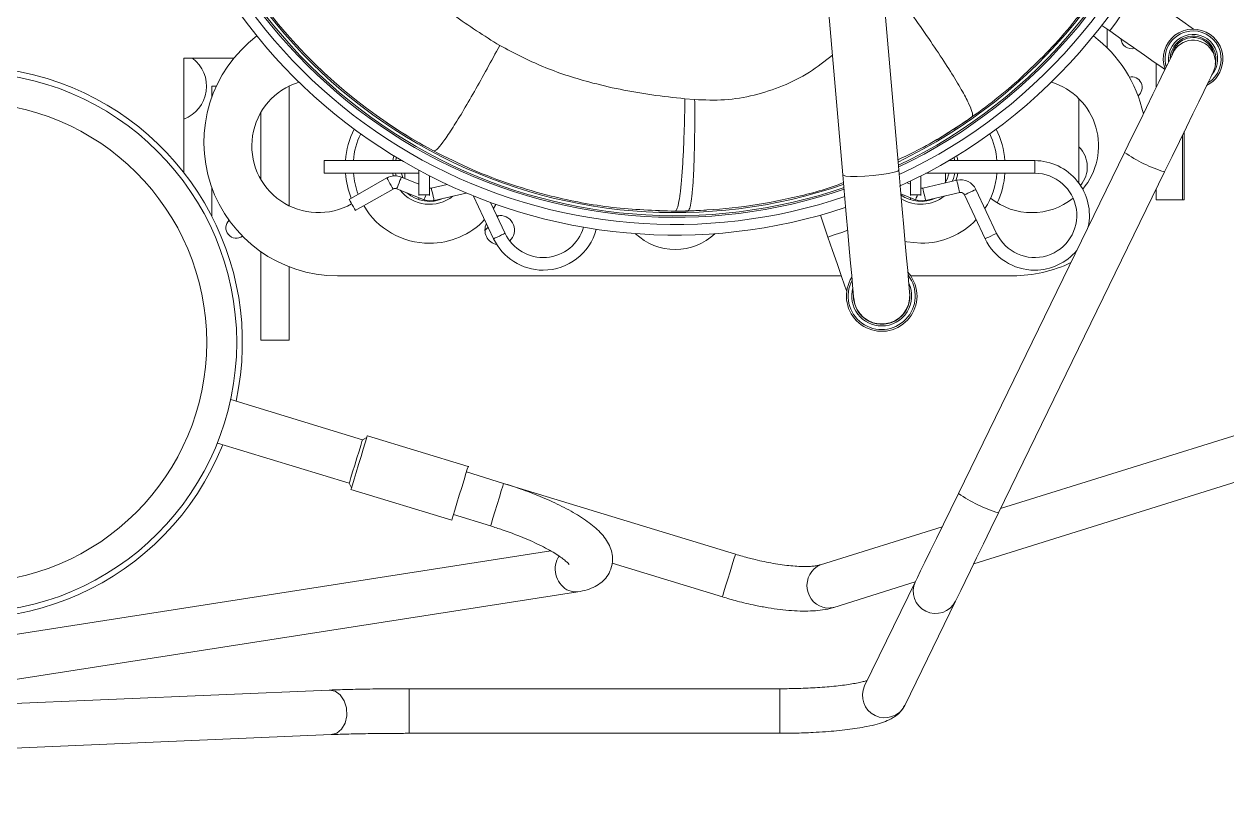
# Model space of a CAD drawing. Header units: millimetres. Extents: x 12325263 to 13848842, y -1463133 to 573208.
# Drawn here: x 12569100.9 to 12569272.2, y -834671.2 to -834561.5 of the extents above; entities that cross this region are included whole.
import ezdxf
from ezdxf.xclip import XClip

# ---------------------------------------------------------------- set-up
doc = ezdxf.new("R2010")
doc.units = ezdxf.units.MM
doc.header["$LTSCALE"] = 1000
doc.header["$XCLIPFRAME"] = 0
for name, color, linetype in [('fur202301', 252, 'Continuous'), ('WALL', 5, 'Continuous'), ('WALL-SHATCH', 8, 'Continuous'), ('建筑-楼板开洞', 251, 'Continuous')]:
    doc.layers.add(name, color=color, linetype=linetype)

# ---------------------------------------------------------------- blocks, each defined once
blk = doc.blocks.new('adgshg13-A$C7F010FC0')
at = {"layer": 'WALL-SHATCH'}
h = blk.add_hatch(color=256, dxfattribs=at)
h.dxf.hatch_style = 1
h.paths.add_polyline_path([(-60384.17, -16880.9), (-763.16, 197.48), (12587.62, -13153.3), (12587.62, -157996.02), (-162964.85, -188820.43), (-171262.38, -180522.9), (-171262.38, -31310.9), (-150707.19, -10755.71), (-131860.08, -7980.9), (-99162.38, -7980.9), (-99162.38, -4980.9), (-76620.43, -4980.9), (-70107.65, -16880.9)], flags=16)
h.paths.add_polyline_path([(-60091.23, -16380.9), (-646.88, 646.88), (12987.62, -12987.62), (12987.62, -158331.9), (-163100.58, -189250.38), (-171662.38, -180688.59), (-171662.38, -31145.21), (-150777.9, -10260.73), (-131896.69, -7480.9), (-99562.38, -7480.9), (-99562.38, -4580.9), (-76365.55, -4580.9), (-69907.51, -16380.9)])
blk = doc.blocks.new('A$C4C7A72D3')
at = {"layer": 'WALL', "color": 1}
blk.add_blockref('adgshg13-A$C7F010FC0', (210433.01, 205503.57), dxfattribs=at)
blk = doc.blocks.new('asdgag2019061912090910327')
at = {"color": 1, "linetype": 'Continuous', "lineweight": 0}
for p, q in [((235.32, -307.04), (218.5, -360.93)), ((226.34, -357.11), (241.38, -308.93)), ((280.04, -330.95), (270.35, -330.95)), ((270.35, -330.95), (270.35, -334.95)), ((279.53, -331.2), (270.35, -331.2)), ((274.3, -333.75), (225.73, -357.41)), ((271.83, -334.95), (270.35, -334.95)), ((289.77, -334.95), (286.33, -334.95)), ((228.51, -363.12), (277.08, -339.45)), ((292, -341.95), (294.67, -341.95)), ((294.38, -341.54), (295.18, -342.68)), ((272.71, -345.95), (284.74, -345.95)), ((274.11, -352.25), (274.11, -367.74)), ((275.91, -352.25), (274.11, -352.25)), ((275.91, -364.51), (275.91, -352.25)), ((259.51, -355.33), (259.51, -369.93)), ((271.8, -360.62), (265.55, -357.68)), ((264.79, -359.31), (271.03, -362.25)), ((271.36, -362.93), (270.24, -367.79)), ((213.16, -363.53), (198.31, -370.76)), ((271.99, -368.19), (273.12, -363.33)), ((218.33, -382.76), (223.74, -365.44)), ((274.11, -364.95), (272.88, -364.95)), ((201.09, -376.47), (215.94, -369.24)), ((215.9, -369.26), (212.27, -380.87)), ((270.16, -368.45), (270.18, -368.45)), ((270.35, -369.22), (271.18, -371.3)), ((270.35, -369.95), (270.64, -369.95)), ((270.95, -369.95), (271.02, -369.95)), ((270.96, -368.45), (271.02, -368.45)), ((271.02, -368.45), (271.02, -369.95)), ((273.74, -368.45), (271.02, -368.45)), ((271.02, -369.95), (272.99, -369.95)), ((272.77, -370.42), (272.58, -369.95)), ((328.77, -376.34), (274.59, -371.6)), ((259.51, -379.79), (259.51, -451.57)), ((273.89, -379.57), (328.07, -384.31)), ((265.02, -381.69), (268.14, -382.76)), ((194.34, -388.57), (194.34, -441.35)), ((200.69, -388.57), (194.34, -388.57)), ((200.69, -441.35), (200.69, -388.57)), ((229.94, -427.89), (219.85, -394.87)), ((213.77, -396.73), (218.58, -412.44)), ((284.73, -402.06), (284.61, -400.68)), ((268.71, -403.45), (268.73, -401.67)), ((214.49, -417.3), (201.52, -500.63)), ((207.79, -501.61), (220.32, -421.18)), ((231.56, -433.18), (229.94, -427.89)), ((269.94, -429.74), (265.55, -427.68)), ((223.87, -429.75), (225.49, -435.04)), ((264.79, -429.31), (270.87, -432.17)), ((267.9, -428.78), (268.1, -428.64)), ((268.11, -428.45), (268.07, -428.86)), ((269.08, -429.34), (269.67, -428.98)), ((265.98, -430.55), (266.42, -430.07)), ((232.35, -432.94), (232.32, -432.86)), ((236.73, -447.29), (232.35, -432.94)), ((271.3, -433.2), (270.24, -437.79)), ((224.7, -435.28), (229.08, -449.63)), ((271.99, -438.19), (272.51, -435.94)), ((270.16, -438.45), (270.18, -438.45)), ((270.96, -438.45), (271.02, -438.45)), ((271.02, -438.45), (271.02, -439.95)), ((273.74, -438.45), (271.02, -438.45)), ((270.35, -439.22), (271.91, -443.11)), ((270.35, -439.95), (270.64, -439.95)), ((270.95, -439.95), (271.02, -439.95)), ((271.02, -439.95), (274.53, -439.95)), ((273.58, -442.45), (272.58, -439.95)), ((274.11, -439.95), (274.11, -453.45)), ((200.69, -441.35), (194.34, -441.35)), ((273.38, -441.95), (274.11, -441.95)), ((271.87, -443.63), (268.83, -449.01)), ((274.11, -443.69), (273.73, -443.61)), ((274.11, -443.27), (273.75, -443.18)), ((275.91, -453.45), (275.91, -442.39)), ((270.39, -449.89), (273.44, -444.52)), ((236.16, -447.98), (236.49, -447.36)), ((241.9, -466.76), (236.16, -447.98)), ((229.32, -449.55), (229.95, -449.88)), ((229.95, -449.88), (235.69, -468.66)), ((194.15, -452.45), (189.53, -560.68)), ((195.87, -560.95), (200.49, -452.72)), ((274.11, -453.45), (275.01, -453.45)), ((275.01, -453.45), (275.91, -453.45)), ((260.8, -458.45), (250.35, -458.45)), ((250.35, -458.45), (250.35, -462.45)), ((286.53, -458.45), (269.49, -458.45)), ((262.93, -462.45), (250.35, -462.45)), ((282.81, -462.45), (273.21, -462.45)), ((290.5, -473.45), (290.5, -466.31)), ((286.5, -469.45), (286.5, -468.81)), ((267.98, -469.45), (272.08, -469.45)), ((284.94, -469.45), (286.5, -469.45)), ((274.23, -473.45), (290.5, -473.45))]:
    blk.add_line(p, q, dxfattribs=at)
at = {"color": 1, "linetype": 'Continuous', "lineweight": 0, "flags": 128}
for points in [[(288.49, -326.83), (288.32, -326.92), (287.79, -327.17), (286.93, -327.59), (285.75, -328.17), (284.29, -328.88), (282.59, -329.71), (280.69, -330.64), (278.63, -331.63), (276.49, -332.68), (274.3, -333.75)], [(300.16, -337.49), (298.96, -335.79), (297.8, -334.13), (296.71, -332.58), (295.73, -331.17), (294.88, -329.96), (294.63, -329.61)], [(277.08, -339.45), (279.27, -338.39), (281.41, -337.34), (283.47, -336.34), (285.37, -335.42), (287.07, -334.59), (288.53, -333.88), (289.71, -333.3), (290.57, -332.88), (291.1, -332.63), (291.28, -332.54)], [(288.89, -333.7), (289.11, -334.01), (289.96, -335.22), (290.94, -336.62), (292.03, -338.18), (293.19, -339.83), (294.38, -341.54)], [(294.38, -341.54), (294.54, -341.43), (294.99, -341.11), (295.69, -340.62), (296.56, -340.01), (297.51, -339.35), (298.43, -338.7), (299.22, -338.15), (299.81, -337.74), (300.12, -337.52), (300.16, -337.49)], [(225.73, -357.41), (223.49, -358.5), (221.34, -359.55), (219.32, -360.53), (217.51, -361.41), (215.95, -362.17), (214.68, -362.79), (213.74, -363.25), (213.16, -363.53)], [(264.79, -359.31), (264.82, -359.24), (264.9, -359.07), (265.02, -358.8), (265.17, -358.49), (265.32, -358.18), (265.44, -357.92), (265.52, -357.74), (265.55, -357.68), (265.55, -357.68)], [(271.03, -362.25), (271.06, -362.19), (271.15, -362.01), (271.27, -361.75), (271.42, -361.43), (271.56, -361.12), (271.69, -360.86), (271.77, -360.68), (271.8, -360.62), (271.8, -360.62)], [(215.94, -369.24), (216.52, -368.95), (217.46, -368.5), (218.73, -367.88), (220.29, -367.12), (222.1, -366.24), (224.12, -365.26), (226.27, -364.21), (228.51, -363.12)], [(271.36, -362.93), (271.43, -362.94), (271.62, -362.99), (271.9, -363.05), (272.24, -363.13), (272.57, -363.21), (272.86, -363.27), (273.05, -363.32), (273.12, -363.33)], [(272.96, -364), (273.37, -363.83), (274.11, -363.63)], [(273.08, -363.5), (273.63, -363.31), (274.11, -363.21)], [(275.91, -363.21), (276.39, -363.31), (276.59, -363.37)], [(275.91, -363.63), (276.01, -363.65), (276.37, -363.74)], [(270.24, -367.79), (270.31, -367.81), (270.5, -367.85), (270.78, -367.91), (271.12, -367.99), (271.45, -368.07), (271.74, -368.14), (271.93, -368.18), (271.99, -368.19)], [(258.26, -369.29), (259.48, -369.91), (260.01, -370.32)], [(264.38, -370.7), (264.33, -370.45), (264.14, -368.45)], [(270.35, -369.22), (270.41, -369.2), (270.59, -369.12), (270.87, -369.01), (270.96, -368.98)], [(274.59, -371.6), (271.74, -371.35), (269.01, -371.11), (266.44, -370.89), (264.09, -370.68), (262.02, -370.5), (260.25, -370.34), (258.84, -370.22), (257.81, -370.13), (257.19, -370.08), (256.98, -370.06)], [(273.89, -379.57), (273.82, -379.52), (273.72, -379.16), (273.67, -378.48), (273.66, -377.54), (273.71, -376.43), (273.8, -375.25), (273.93, -374.09), (274.09, -373.07), (274.26, -372.27), (274.43, -371.76), (274.59, -371.6)], [(256.28, -378.03), (256.49, -378.04), (257.12, -378.1), (258.15, -378.19), (259.56, -378.31), (261.32, -378.47), (263.4, -378.65), (265.74, -378.85), (268.31, -379.08), (271.04, -379.32), (273.89, -379.57)], [(257.28, -379.02), (258.05, -379.29), (259.54, -379.8), (261.25, -380.39), (263.1, -381.03), (265.02, -381.69)], [(265.02, -381.69), (265.03, -381.65), (265.15, -381.31), (265.38, -380.65), (265.69, -379.74), (265.99, -378.88)], [(212.27, -380.87), (212.26, -380.92), (212.17, -381.89)], [(213.77, -396.73), (213.96, -396.67), (214.48, -396.51), (215.29, -396.27), (216.28, -395.96), (217.34, -395.64), (218.33, -395.34), (219.14, -395.09), (219.66, -394.93), (219.85, -394.87)], [(268.84, -399.04), (268.71, -403.45), (268.75, -405.86)], [(214.79, -418.88), (214.48, -417.96), (214.49, -417.3)], [(223.87, -429.75), (223.92, -429.73), (224.29, -429.62), (224.97, -429.41), (225.89, -429.13), (226.93, -428.81), (227.97, -428.49), (228.88, -428.22), (229.55, -428.01), (229.9, -427.9), (229.94, -427.89)], [(264.79, -429.31), (264.82, -429.24), (264.9, -429.07), (265.02, -428.8), (265.17, -428.49), (265.32, -428.18), (265.44, -427.92), (265.52, -427.74), (265.55, -427.68)], [(232.35, -432.94), (232.3, -432.96), (231.97, -433.06), (231.33, -433.25), (230.43, -433.53), (229.37, -433.85), (228.24, -434.2), (227.12, -434.54), (226.14, -434.84), (225.36, -435.08), (224.87, -435.23), (224.7, -435.28), (224.7, -435.28)], [(270.24, -437.79), (270.31, -437.81), (270.5, -437.85), (270.78, -437.91), (271.12, -437.99), (271.45, -438.07), (271.74, -438.14), (271.93, -438.18), (271.99, -438.19)], [(270.35, -439.22), (270.41, -439.2), (270.59, -439.12), (270.87, -439.01), (270.96, -438.98)], [(271.87, -443.63), (271.93, -443.67), (272.1, -443.76), (272.36, -443.91), (272.66, -444.08), (272.96, -444.25), (273.21, -444.39), (273.38, -444.49), (273.44, -444.52)], [(271.91, -443.11), (271.97, -443.09), (272.15, -443.02), (272.42, -442.91), (272.74, -442.78), (273.06, -442.65), (273.33, -442.54), (273.52, -442.47), (273.58, -442.45), (273.58, -442.45)], [(274.11, -442.45), (274.1, -442.45), (273.51, -442.26)], [(276.37, -443.16), (276.01, -443.25), (275.91, -443.27)], [(276.59, -443.53), (276.39, -443.59), (275.91, -443.69)], [(236.73, -447.29), (236.69, -447.3), (236.35, -447.4), (235.71, -447.6), (234.82, -447.87), (233.76, -448.2), (232.62, -448.54), (231.51, -448.88), (230.52, -449.19), (229.75, -449.42), (229.25, -449.57), (229.08, -449.63), (229.08, -449.63)], [(236.16, -447.98), (236.15, -447.99), (235.9, -448.06), (235.34, -448.24), (234.53, -448.48), (233.56, -448.78), (232.54, -449.09), (231.57, -449.39), (230.77, -449.63), (230.21, -449.8), (229.96, -449.88), (229.95, -449.88)], [(200.49, -452.72), (200.49, -452.7), (200.33, -451.88), (199.8, -451.15), (198.97, -450.59), (197.95, -450.26), (196.85, -450.22), (195.8, -450.47), (194.94, -450.97), (194.37, -451.66), (194.15, -452.45)], [(268.83, -449.01), (268.89, -449.04), (269.06, -449.14), (269.31, -449.28), (269.61, -449.45), (269.91, -449.62), (270.16, -449.76), (270.33, -449.86), (270.39, -449.89), (270.39, -449.89)]]:
    blk.add_lwpolyline(points, dxfattribs=at)
at = {"color": 1, "linetype": 'Continuous', "lineweight": 0}
for radius in [38.5, 34.22]:
    blk.add_circle((250.01, -504.4), radius, dxfattribs=at)
for centre, radius, start, end in [((290.39, -329.69), 4.25, 35, 152.9786), ((290.39, -329.69), 4, 0, 147.9254), ((290.39, -329.69), 3.5, 263.6005, 130.1134), ((289.89, -329.69), 3.18, 295.9729, 115.9729), ((290.39, -329.69), 3.25, 35, 103.2068), ((290.39, -329.69), 3.06, 35, 81.4542), ((290.39, -329.69), 4.25, 250.0433, 35), ((290.39, -329.69), 3.25, 271.4167, 35), ((290.39, -329.69), 3.06, 280.9332, 35), ((342.04, -403.45), 76.74, 104.0401, 155.3922), ((342.04, -403.45), 75.23, 104.0401, 154.9006), ((290.39, -329.69), 4, 253.6203, 0), ((342.04, -403.45), 74.2, 104.0401, 154.6695), ((341.99, -403.45), 73.93, 104.1738, 154.5275), ((341.99, -403.45), 73.49, 104.1738, 154.4004), ((293.65, -327.85), 20.22, 196.9394, 215.0061), ((278.51, -355.33), 19, 37.0904, 77.616), ((286.35, -338.45), 1.5, 347.8207, 142.3859), ((293.35, -338.46), 1.5, 162.7056, 267.2944), ((278.01, -352.65), 9.5, 17.0025, 130.3507), ((268.11, -352.25), 7.8, 0, 102.1647), ((275.01, -348.74), 3.99, 44.3682, 131.0345), ((278.51, -355.33), 19, 154.3299, 180), ((268.11, -352.25), 7.8, 129.7812, 180), ((268.11, -352.25), 6, 0, 244.776), ((278.01, -352.65), 9.5, 141.7483, 218.2839), ((268.11, -352.25), 7.8, 180, 244.776), ((245.07, -351.51), 20.22, 196.9404, 215.006), ((275.01, -368.45), 10.87, 94.7493, 123.0578), ((275.01, -368.45), 12, 94.3012, 115.2163), ((275.01, -368.45), 12, 63.3006, 85.6988), ((275.01, -368.45), 10.87, 64.2925, 85.2507), ((275.01, -368.45), 10.87, 133.6667, 180), ((270.78, -362.79), 2.4, 347.0054, 64.776), ((341.99, -403.45), 73.27, 144.0589, 151.1935), ((270.78, -362.79), 0.6, 0, 64.776), ((270.78, -362.79), 0.6, 347.0054, 0), ((214.58, -366.37), 3.18, 116.5666, 295.3799), ((275.01, -368.45), 4.1, 102.6804, 123.9852), ((275.01, -368.45), 5.32, 141.4571, 211.6396), ((275.01, -368.45), 4.9, 155.2693, 215.3635), ((272.58, -368.33), 2.4, 167.0054, 180), ((272.58, -368.33), 2.4, 180, 201.8014), ((272.58, -368.33), 0.6, 167.0054, 191.6041), ((256.63, -374.04), 5.03, 71, 302.2444), ((256.63, -374.04), 4.78, 51.8938, 298.0985), ((256.63, -374.04), 4.27, 64.3332, 180), ((256.63, -374.04), 4.02, 78.6069, 271.3854), ((256.63, -374.04), 4, 85.0558, 264.9961), ((199.73, -373.6), 3.18, 116.5665, 295.3797), ((256.63, -374.04), 4.27, 180, 285.6591), ((342.04, -403.45), 76.74, 161.6006, 255.9599), ((342.04, -403.45), 75.23, 161.2724, 255.9599), ((342.04, -403.45), 74.2, 161.0787, 255.9599), ((341.99, -403.45), 73.93, 161.0224, 255.8262), ((341.99, -403.45), 73.49, 160.9838, 255.8262), ((215.38, -381.44), 3.24, 187.9658, 335.8873), ((271.51, -403.45), 8.25, 136.7218, 180), ((271.51, -403.45), 8.25, 180, 223.2782), ((268.11, -422.25), 7.8, 104.7424, 180), ((268.11, -422.25), 6, 106.44, 244.776), ((217.75, -417.06), 3.47, 211.4972, 302.1457), ((268.11, -422.25), 7.8, 180, 244.776), ((266.01, -428.45), 2.1, 0, 137.1112), ((266.01, -428.45), 2.1, 190.8882, 296.6596), ((275.01, -438.45), 10.87, 133.6667, 180), ((275.01, -438.45), 5.32, 141.4571, 231.6109), ((275.01, -438.45), 4.9, 155.2693, 221.4771), ((275.01, -438.45), 10.87, 180, 239.5389), ((272.58, -438.33), 2.4, 167.0054, 180), ((272.58, -438.33), 2.4, 180, 201.8014), ((272.58, -438.33), 0.6, 167.0054, 191.6041), ((341.99, -403.45), 73.27, 207.4618, 215.0387), ((341.99, -403.45), 73.27, 208.0129, 255.8263), ((271.35, -443.34), 0.6, 330.4612, 0), ((271.35, -443.34), 0.6, 0, 21.8014), ((271.35, -443.34), 2.4, 330.4612, 21.8014), ((275.01, -438.45), 10.87, 249.0589, 265.2507), ((275.01, -438.45), 10.87, 274.7493, 295.7075), ((278.01, -454.25), 9.5, 150.2513, 342.9973), ((275.01, -438.45), 12, 248.244, 265.6988), ((275.01, -438.45), 12, 274.3012, 296.6994), ((278.51, -451.57), 19, 180, 322.9095), ((250.01, -504.4), 39.3, 17, 102.2564), ((266.35, -465.95), 1.5, 143.8744, 315.6636), ((250.01, -504.4), 39.3, 111.7436, 17), ((286.51, -475.2), 5, 37.138, 159.4811)]:
    blk.add_arc(centre, radius, start, end, dxfattribs=at)
for points, knots in [([(312.26, -336.47), (310.18, -337.47), (306.12, -339.4), (300.51, -342.94), (295.72, -346.53), (291.64, -350.13), (288.16, -353.66), (284.97, -357.31), (283.07, -359.9), (282.13, -361.18)], [0, 0, 0, 0, 0.1790138, 0.3486041, 0.5088231, 0.6365759, 0.7609912, 0.8821162, 1, 1, 1, 1]), ([(282.13, -361.18), (280.79, -363.17), (278.51, -366.53), (276.74, -370.22), (276.02, -371.72)], [0, 0, 0, 0, 0.593793, 1, 1, 1, 1]), ([(301.64, -373.39), (300.46, -372.49), (298.06, -370.68), (294.56, -368.19), (291.22, -365.92), (288.22, -363.99), (285.72, -362.49), (283.82, -361.5), (282.55, -361.02), (282.27, -361.13), (282.13, -361.18)], [0, 0, 0, 0, 0.129761, 0.262971, 0.396919, 0.528705, 0.65601, 0.777356, 0.891984, 1, 1, 1, 1]), ([(198.34, -370.78), (198.16, -370.87), (197.66, -371.1), (197.06, -371.7), (196.46, -372.53), (196.02, -373.49), (195.63, -374.69), (195.32, -376.01), (195.06, -377.46), (194.86, -378.91), (194.69, -380.43), (194.56, -382.07), (194.46, -383.65), (194.39, -385.12), (194.35, -386.71), (194.34, -387.86), (194.34, -388.57)], [0, 0, 0, 0, 0.031567, 0.084675, 0.147187, 0.236502, 0.323612, 0.421107, 0.501439, 0.576368, 0.651981, 0.725311, 0.802111, 0.858734, 0.912316, 1, 1, 1, 1]), ([(200.69, -388.57), (200.69, -387.85), (200.7, -386.83), (200.74, -385.37), (200.79, -384.17), (200.87, -382.81), (200.97, -381.48), (201.1, -380.22), (201.25, -379.06), (201.41, -378.04), (201.57, -377.19), (201.73, -376.53), (201.82, -376.23), (201.86, -376.1)], [0, 0, 0, 0, 0.136375, 0.190392, 0.279158, 0.369322, 0.463812, 0.559596, 0.655169, 0.749111, 0.84012, 0.926868, 1, 1, 1, 1]), ([(272.79, -379.47), (272.67, -379.78), (271.67, -382.31), (270.44, -387.32), (269.11, -394.44), (268.86, -399.26), (268.73, -401.67)], [0, 0, 0, 0, 0.043763, 0.364048, 0.681286, 1, 1, 1, 1]), ([(212.28, -380.88), (212.26, -380.93), (212.07, -381.42), (211.91, -382.39), (211.76, -383.8), (211.73, -385.27), (211.8, -386.84), (211.96, -388.49), (212.21, -390.2), (212.51, -391.82), (212.84, -393.31), (213.23, -394.9), (213.57, -396.03), (213.77, -396.73)], [0, 0, 0, 0, 0.015046, 0.129204, 0.231891, 0.334906, 0.437781, 0.539323, 0.637303, 0.739191, 0.813984, 0.884512, 1, 1, 1, 1]), ([(290.93, -381.06), (290.09, -382.13), (288.36, -384.32), (286.47, -388.11), (285.15, -392.18), (284.45, -396.41), (284.55, -399.25), (284.61, -400.68)], [0, 0, 0, 0, 0.192094, 0.394403, 0.595774, 0.79729, 1, 1, 1, 1]), ([(219.85, -394.87), (219.65, -394.2), (219.37, -393.27), (219.03, -391.9), (218.78, -390.76), (218.53, -389.46), (218.33, -388.18), (218.19, -386.95), (218.11, -385.82), (218.09, -384.82), (218.12, -383.98), (218.2, -383.34), (218.28, -382.94), (218.32, -382.82), (218.33, -382.79)], [0, 0, 0, 0, 0.128578, 0.180219, 0.264998, 0.351233, 0.441627, 0.53325, 0.624624, 0.714444, 0.801593, 0.885142, 0.964453, 1, 1, 1, 1]), ([(268.73, -401.67), (268.79, -401.59), (268.9, -401.43), (269.77, -401.22), (271.2, -401.03), (273.19, -400.87), (275.66, -400.76), (278.46, -400.69), (281.47, -400.66), (283.57, -400.67), (284.61, -400.68)], [0, 0, 0, 0, 0.116518, 0.238586, 0.365153, 0.494477, 0.624663, 0.753665, 0.879315, 1, 1, 1, 1]), ([(284.73, -402.06), (283.69, -402.08), (281.56, -402.12), (278.53, -402.22), (275.69, -402.36), (273.2, -402.53), (271.19, -402.74), (269.75, -402.97), (268.87, -403.21), (268.76, -403.37), (268.71, -403.45)], [0, 0, 0, 0, 0.120689, 0.246361, 0.375394, 0.505607, 0.634942, 0.761499, 0.883536, 1, 1, 1, 1]), ([(284.73, -402.06), (284.9, -403.64), (285.23, -406.73), (286.02, -411.3), (287.25, -416.51), (289.13, -422.35), (291.25, -426.42), (292.31, -428.45)], [0, 0, 0, 0, 0.171741, 0.338018, 0.502526, 0.752342, 1, 1, 1, 1]), ([(268.71, -403.45), (268.82, -406.43), (269.03, -412.39), (270.52, -420.18), (272.45, -426.8), (274.56, -432.41), (276.37, -436.02), (277.3, -437.87)], [0, 0, 0, 0, 0.249295, 0.497303, 0.661116, 0.826797, 1, 1, 1, 1]), ([(229.94, -427.89), (229.7, -427.14), (229.37, -426.1), (228.83, -424.6), (228.36, -423.36), (227.78, -421.96), (227.16, -420.57), (226.49, -419.22), (225.8, -417.94), (225.08, -416.76), (224.34, -415.7), (223.57, -414.74), (222.75, -413.9), (221.86, -413.21), (220.89, -412.69), (219.85, -412.4), (218.77, -412.35), (217.66, -412.59), (216.65, -413.14), (215.82, -413.92), (215.19, -414.89), (214.74, -416.01), (214.58, -416.86), (214.5, -417.3)], [0, 0, 0, 0, 0.065651, 0.091946, 0.13529, 0.179628, 0.226566, 0.274847, 0.324043, 0.373868, 0.42426, 0.475379, 0.527526, 0.579867, 0.627208, 0.669618, 0.710274, 0.751572, 0.795576, 0.838301, 0.885294, 0.94085, 1, 1, 1, 1]), ([(218.39, -418.57), (218.4, -418.57), (218.43, -418.59), (218.69, -418.83), (219.08, -419.28), (219.57, -419.95), (220.13, -420.83), (220.73, -421.9), (221.34, -423.11), (221.94, -424.44), (222.47, -425.73), (222.93, -426.95), (223.39, -428.24), (223.69, -429.19), (223.87, -429.75)], [0, 0, 0, 0, 0.062172, 0.138109, 0.219805, 0.306484, 0.396973, 0.48988, 0.583434, 0.674677, 0.766017, 0.833108, 0.901632, 1, 1, 1, 1]), ([(292.31, -428.45), (291.2, -429.05), (288.92, -430.28), (285.69, -432.08), (282.75, -433.79), (280.26, -435.32), (278.44, -436.56), (277.37, -437.46), (277.32, -437.73), (277.3, -437.87)], [0, 0, 0, 0, 0.136462, 0.279167, 0.425299, 0.571423, 0.721197, 0.864662, 1, 1, 1, 1]), ([(292.31, -428.45), (293.7, -430.66), (296.48, -435.08), (301.65, -440.95), (307.45, -446.17), (313.87, -450.57), (320.78, -454.22), (325.69, -455.88), (328.16, -456.72)], [0, 0, 0, 0, 0.1677472, 0.3352316, 0.5006404, 0.6676467, 0.8333712, 1, 1, 1, 1]), ([(194.34, -441.35), (194.33, -442.08), (194.33, -443.1), (194.32, -444.59), (194.31, -445.82), (194.29, -447.22), (194.27, -448.6), (194.23, -449.93), (194.2, -451.16), (194.17, -451.99), (194.15, -452.38), (194.15, -452.44)], [0, 0, 0, 0, 0.1741175, 0.2443105, 0.3596025, 0.4770501, 0.6005046, 0.726136, 0.8521329, 0.9768681, 1, 1, 1, 1]), ([(200.49, -452.7), (200.5, -452.52), (200.52, -451.94), (200.56, -450.83), (200.6, -449.38), (200.63, -447.8), (200.66, -446.25), (200.67, -444.81), (200.68, -443.22), (200.68, -442.07), (200.69, -441.35)], [0, 0, 0, 0, 0.065155, 0.203485, 0.342469, 0.478497, 0.623578, 0.731008, 0.829665, 1, 1, 1, 1])]:
    blk.add_open_spline(points, degree=3, knots=knots, dxfattribs=at)
blk = doc.blocks.new('sdfgsdffhg')
at = {"layer": 'fur202301', "xscale": -1, "rotation": 270}
blk.add_blockref('asdgag2019061912090910327', (-11486.83, 39199.89), dxfattribs=at)

msp = doc.modelspace()

# ---------------------------------------------------------------- block references
ref = msp.add_blockref('A$C4C7A72D3', (12385714.85, -906209.52), dxfattribs=dict(rotation=350.041249254255))
XClip(ref).set_block_clipping_path([(223442.8584877662, 85923.1187333744), (220542.7961432356, 85923.1422391906), (220542.8579492103, 89292.823275506), (211526.9150355905, 89292.8101311298), (210631.4331447985, 94392.8080583527), (206113.3685902953, 94392.8025418455), (206001.4315187763, 95030.3127344656), (204376.2826588508, 94744.9613686837), (203364.4570056833, 100506.9030052917), (197947.3947122637, 99555.7482674252), (192482.3428474721, 130679.4765393781), (190118.7804593667, 130264.4504016289), (191623.4071957469, 121695.6427078634), (177046.6486519482, 119136.2011700841), (175707.6223907359, 126760.8483765714), (173902.988371335, 128026.4039125028), (169528.3854461554, 127258.2903269802), (169070.0967394859, 129868.3614864857), (163308.2517458182, 128856.6693391807), (163766.52659606, 126246.6171700556), (159679.1795131005, 125528.9180921423), (170669.6888374612, 62935.797914044), (167222.1989369914, 62330.4650948944), (167939.7759490944, 58243.6808593175), (171386.9528796654, 58848.2912487988), (172857.0656793863, 50477.0032648193), (165962.5026008021, 49266.4230898353), (168037.7813034765, 37447.1796448426), (140649.9584970828, 32638.2390106404), (115387.9799239188, 28202.5781787895), (95598.7254695911, 140907.4332163476), (226939.476109907, 163968.8668500402), (240128.6952811591, 88852.8973128139)])

# ---------------------------------------------------------------- next in the draw order: hatches: boundary and pattern name
at = {"layer": '建筑-楼板开洞'}
h = msp.add_hatch(dxfattribs=at)
h.set_pattern_fill('DASH', color=256, scale=500)
h.set_pattern_definition([(0, (0, 0), (476.25, 476.25), [476.25, -476.25])])
h.paths.add_polyline_path([(12597696.74, -842386.79), (12590696.81, -842386.9), (12590697.07, -843986.79), (12595796.81, -843986.85), (12595797.07, -849736.85), (12588796.81, -849736.79), (12588796.81, -851936.79), (12564896.81, -851936.79), (12564896.81, -816186.79), (12568846.81, -816186.79), (12568846.81, -816040), (12568846.81, -807536.79), (12574696.83, -807536.8), (12574696.77, -810386.79), (12575896.81, -810386.79), (12579055.23, -810386.78), (12580496.91, -811828.21), (12580696.91, -819086.85), (12595696.92, -819086.72), (12595696.9, -812786.79), (12597696.66, -812786.79)])

# ---------------------------------------------------------------- next in the draw order: block references
msp.add_blockref('sdfgsdffhg', (12581083.9, -874056.8, 0))

doc.saveas('drawing.dxf')
